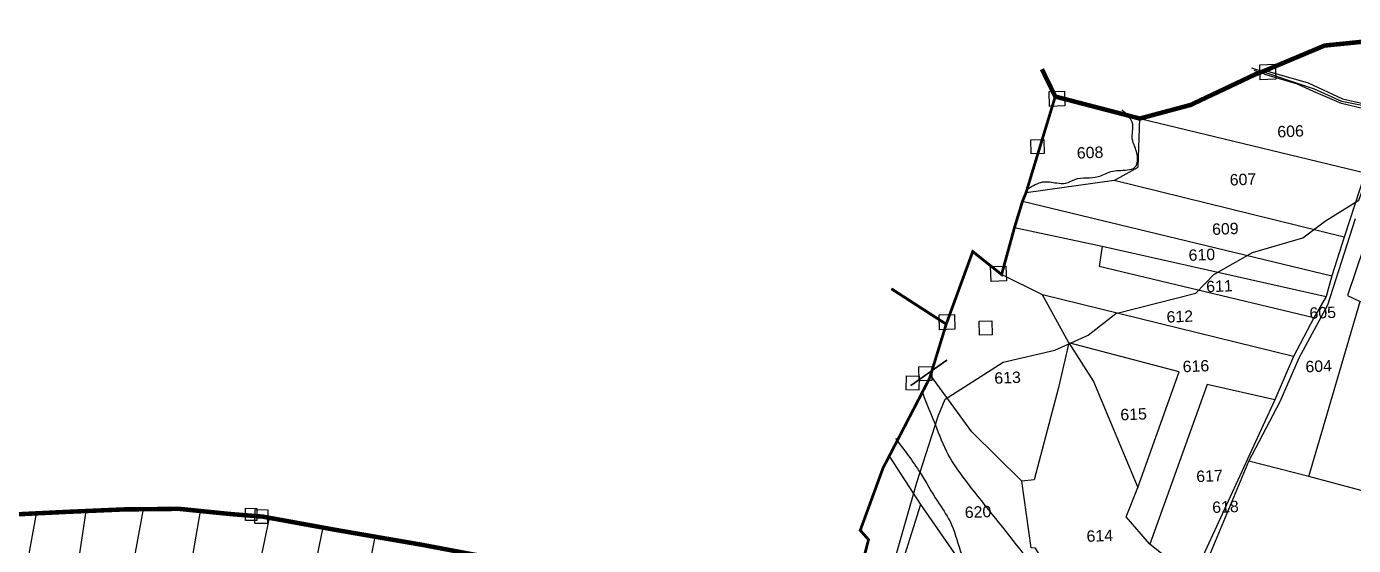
# Model space of a CAD drawing. Header units: inches. Extents: x 191726 to 254104, y 1600078 to 1621862.
# Drawn here: x 195592 to 197962, y 1616406 to 1617333 of the extents above; entities that cross this region are included whole.
import ezdxf
from ezdxf.enums import TextEntityAlignment as Align

# ---------------------------------------------------------------- set-up
doc = ezdxf.new("R2010")
doc.units = ezdxf.units.IN
doc.header["$LTSCALE"] = 15
doc.header["$MEASUREMENT"] = 0
doc.linetypes.add('ACAD_ISO02W100', pattern=[15, 12, -3])
for name, color, linetype in [('BOUNDARY', 5, 'Continuous'), ('BOUNDRY STONES', 240, 'Continuous'), ('PLOT', 7, 'Continuous'), ('PLOT NO', 7, 'Continuous'), ('PLOTS', 7, 'Continuous'), ('ROAD', 1, 'Continuous'), ('STREAM', 4, 'Continuous'), ('VILLAGE BOUNADRY STONES', 1, 'Continuous'), ('VILLAGE BOUNDARY STONES', 1, 'Continuous'), ('VILLAGE BOUNDAY', 5, 'Continuous')]:
    doc.layers.add(name, color=color, linetype=linetype)
doc.styles.get("Standard").update_dxf_attribs({"font": 'arial.ttf'})

msp = doc.modelspace()

# ---------------------------------------------------------------- linework, layer by layer
at = {"layer": 'BOUNDARY'}
msp.add_lwpolyline([(197171.1, 1616691.7), (197235.7, 1616737.1), (197171.1, 1616691.7)], dxfattribs=at)
at = {"layer": 'BOUNDRY STONES'}
for points in [[(197163.2, 1616708.8), (197185.9, 1616708.4), (197185.4, 1616683.7), (197162.8, 1616684.1)], [(195983.4, 1616472.5), (196003.3, 1616472.4), (196003.2, 1616450.8), (195983.3, 1616450.9)], [(196000.2, 1616470.2), (196022.8, 1616469.8), (196022.4, 1616445.1), (195999.7, 1616445.5)]]:
    msp.add_lwpolyline(points, close=True, dxfattribs=at)
at = {"layer": 'PLOT'}
for points in [[(197804, 1617254.2), (197880.6, 1617232), (197941.7, 1617203.4), (198031.4, 1617183.3), (198106.4, 1617175.7), (198123.3, 1617202.2), (198146.1, 1617250.4), (198188.5, 1617241), (198196.2, 1617273.4), (198155.4, 1617310.4), (198127.1, 1617332.7)], [(198024.9, 1617175.1), (197939.9, 1617195.4), (197890.1, 1617216.6), (197861.7, 1617229.7), (197807.4, 1617245.9), (197784.5, 1617254)], [(197534.3, 1617057.8), (197576.9, 1617081.7), (197579.9, 1617168.4), (197982.3, 1617071.2)], [(198024.9, 1617175.1), (197982.3, 1617071.2), (197944.8, 1616956.8), (197923, 1616887.3), (197912.5, 1616850.9), (197890.6, 1616812.6), (197854.7, 1616743.7), (197821, 1616666.2), (197675.1, 1616349.3), (197625.6, 1616234.7), (197615.3, 1616225.9)], [(197944.8, 1616956.8), (197534.3, 1617057.8), (197376.8, 1617035.9)], [(197370.6, 1617020.9), (197923, 1616887.3)], [(197356.2, 1616973.7), (197513, 1616940.7), (197912.5, 1616850.9)], [(198002.1, 1616496.9), (197881.9, 1616529), (197774.5, 1616556.8), (197830.8, 1616663.1), (197864.5, 1616741.2), (197915.7, 1616835.6), (197965.3, 1616990)], [(197994.8, 1616982.7), (197951.1, 1616852.3), (197973.3, 1616842), (198009.1, 1616832.2), (198055.3, 1616824.5), (198093.3, 1616814.8), (198112.1, 1616807.7), (198152.4, 1616947)], [(197513, 1616940.7), (197507.6, 1616904.4)], [(197890.6, 1616812.6), (197507.6, 1616904.4)], [(197675.1, 1616349.3), (197666.8, 1616353.1), (197597.8, 1616408.3), (197555.8, 1616457.3), (197576.7, 1616509.4), (197650, 1616715.9), (197453.3, 1616768), (197406.3, 1616853.9), (197333.2, 1616889.9)], [(197854.7, 1616743.7), (197406.3, 1616853.9)], [(197881.9, 1616529), (197973.3, 1616842)], [(197453.3, 1616768), (197435, 1616688.3), (197391.2, 1616523.3), (197369.3, 1616521.1)], [(197453.3, 1616768), (197497.2, 1616698.9), (197576.7, 1616509.4)], [(198104.9, 1615817.7), (198071.7, 1615875.2), (197988.7, 1615919.5), (197940.4, 1615994.5), (197861, 1616104.7), (197756.3, 1616167.1), (197632.2, 1616216), (197615.3, 1616225.9), (197602.7, 1616236.6), (197425.4, 1616348.5), (197393.6, 1616401.5), (197385.8, 1616401.7), (197369.3, 1616521.1), (197280.2, 1616609.3), (197206.4, 1616710.2)], [(197821, 1616666.2), (197700.3, 1616693.3), (197597.8, 1616408.3)], [(197132.6, 1616565.6), (197188.3, 1616479.2), (197279, 1616349), (197393.5, 1616249.9), (197454.9, 1616207.5), (197577.3, 1616137.4), (197738.4, 1616052), (197816.9, 1615985.6), (197870.3, 1615885.9)], [(197632.2, 1616216), (197703, 1616385.5), (197774.5, 1616556.8)], [(197188.3, 1616479.2), (197073.2, 1616111.5), (197053.9, 1616038), (197075.7, 1616022.9), (197084.7, 1616006.7)]]:
    msp.add_lwpolyline(points, dxfattribs=at)
at = {"layer": 'PLOTS'}
for points in [[(195800.1, 1616470.8), (195713.4, 1616000.1)], [(195609.3, 1616463.4), (195530.4, 1616031.2)], [(195630.2, 1616011.9), (195698.5, 1616467.6)], [(195817.8, 1615975.7), (195902.8, 1616467.6)], [(196025.4, 1616455.6), (195922.4, 1615961.5)], [(196021, 1615951.1), (196121.8, 1616438)], [(196214.3, 1616421.8), (196119.9, 1615936.5)]]:
    msp.add_lwpolyline(points, dxfattribs=at)
at = {"layer": 'ROAD'}
msp.add_lwpolyline([(196988.8, 1615829.8), (197069.5, 1616159.4), (197146, 1616393.6), (197182, 1616518.4), (197220.1, 1616637), (197232.3, 1616667.6), (197336.2, 1616733.6), (197428.4, 1616754.6), (197487.6, 1616781.7), (197537, 1616820.4), (197680.1, 1616856.8), (197712.4, 1616889.7), (197781.1, 1616929.2), (197871.1, 1616955.5), (197911.4, 1616985.9), (197970.9, 1617022.4), (198030.3, 1617180.8), (197940.6, 1617198.6), (197892.2, 1617220.8), (197780.2, 1617258.5)], dxfattribs=at)
at = {"layer": 'STREAM'}
for points in [[(197380, 1617042.7), (197407.1, 1617055.2), (197431.6, 1617053.4), (197447.8, 1617053.1), (197463.8, 1617059.7), (197505.7, 1617064.8), (197528.1, 1617073.6), (197557.9, 1617076.7), (197571.3, 1617081.4), (197576, 1617095.4), (197571.1, 1617117.7), (197566.6, 1617132.3), (197567.3, 1617158.6), (197547.7, 1617183.7)], [(197143.6, 1616597.3), (197188.2, 1616535.3), (197218.6, 1616485.1), (197241.1, 1616448.9), (197282.2, 1616349.9), (197331.4, 1616312.8), (197394.8, 1616260.2), (197458.7, 1616226.3), (197495.5, 1616203.6), (197573.5, 1616158.4), (197645.2, 1616119.9), (197715.3, 1616088), (197771.3, 1616049.4), (197850.3, 1615978.2), (197933.2, 1615858.1), (197978.1, 1615773.2), (198038.9, 1615662), (198077.3, 1615567), (198073.6, 1615519.8), (198018, 1615484.8), (197982.4, 1615492.1), (197908, 1615542.4), (197791.4, 1615571.9), (197726.9, 1615574.3), (197663.6, 1615624.4), (197641.7, 1615691), (197612.5, 1615741.2), (197547.8, 1615759.9), (197436.8, 1615794.5), (197378.6, 1615826.9), (197347.2, 1615883.8), (197323.2, 1615923.3), (197293.3, 1615945), (197249.8, 1615963.1), (197167.7, 1615956.7), (197125.4, 1615962.5), (197095.7, 1615991.6), (197054.3, 1616020.9), (197009.2, 1616050.7)]]:
    msp.add_spline(points, degree=3, dxfattribs=at)
msp.add_open_spline([(197920.2, 1614904.8), (197925.9, 1614905.9), (197942.7, 1614909.2), (197966.4, 1614917.2), (198009.9, 1614921.4), (198055.7, 1614937.3), (198111.5, 1614945.4), (198155.3, 1614946.9), (198195, 1614960.9), (198237.7, 1614977.6), (198274.7, 1614984.5), (198336.9, 1614978.1), (198263, 1615050.6), (198264.4, 1615104.6), (198278.9, 1615167.9), (198251.6, 1615228.2), (198240.9, 1615293.8), (198204.3, 1615352), (198205.3, 1615425.7), (198176.7, 1615499.8), (198121.5, 1615540), (198089.4, 1615580.4), (198078.5, 1615647.9), (198034.9, 1615716.5), (197989.5, 1615792.1), (197951.6, 1615867.1), (197917.3, 1615935.8), (197882.5, 1615997.5), (197844.7, 1616046.4), (197783.2, 1616083.2), (197713.1, 1616155), (197613.2, 1616219.2), (197500.3, 1616268.4), (197417.5, 1616329.9), (197348.9, 1616423.9), (197287.9, 1616495.5), (197235.1, 1616568.6), (197216.7, 1616618.5), (197200.9, 1616655.5), (197193.6, 1616675.7), (197192, 1616680.2)], degree=3, knots=[0, 0, 0, 0, 1.689878, 5.073348, 7.322631, 14.53612, 19.252728, 23.928308, 27.327752, 31.654464, 37.158478, 39.517468, 46.199966, 53.63578, 57.51862, 64.599417, 72.383165, 77.068347, 84.327881, 93.662754, 98.99388, 104.305099, 108.324464, 118.798345, 127.827198, 134.447094, 143.557928, 150.466451, 155.366781, 161.548998, 171.331692, 184.833383, 196.215861, 207.691762, 214.64681, 230.406493, 235.536009, 241.078369, 245.980751, 247.412311, 247.412311, 247.412311, 247.412311], dxfattribs=at)
at = {"layer": 'VILLAGE BOUNADRY STONES'}
for points in [[(197385.7, 1617130.6), (197408.5, 1617131), (197409, 1617105.8), (197386.1, 1617105.3)], [(197293, 1616806.8), (197315.9, 1616807.3), (197316.3, 1616782), (197293.5, 1616781.6)], [(197185.5, 1616725.2), (197208.4, 1616725.6), (197208.9, 1616700.4), (197186, 1616699.9)]]:
    msp.add_lwpolyline(points, close=True, dxfattribs=at)
at = {"layer": 'VILLAGE BOUNDARY STONES'}
for points in [[(197794.1, 1617264.4), (197821.5, 1617265.5), (197822.6, 1617238.9), (197795.1, 1617237.8)], [(197417.9, 1617216.5), (197445.3, 1617217.6), (197446.4, 1617191), (197418.9, 1617189.9)], [(197313.5, 1616904), (197340.9, 1616905.1), (197342, 1616878.5), (197314.5, 1616877.4)], [(197221.5, 1616817.7), (197249, 1616818.7), (197250, 1616792.2), (197222.6, 1616791.1)]]:
    msp.add_lwpolyline(points, close=True, dxfattribs=at)
at = {"layer": 'VILLAGE BOUNDAY', "linetype": 'ACAD_ISO02W100', "ltscale": 0.2}
for points, const_width in [([(197405.2, 1617256.6), (197429, 1617207.7), (197579.9, 1617168.4), (197670.9, 1617192.8), (197786, 1617247.2), (197807.2, 1617255.5), (197909.9, 1617298.7), (198057.1, 1617313.6)], 8), ([(197204.8, 1616705), (197204.8, 1616705), (197234.3, 1616801.2), (197136.3, 1616864.5), (197234.3, 1616801.2), (197281.7, 1616930.9), (197333.2, 1616889.9), (197356.2, 1616973.7), (197370.6, 1617020.9), (197376.8, 1617035.9), (197429, 1617207.7)], 5), ([(197204.8, 1616705), (197121.4, 1616544.1), (197080.8, 1616433.1), (197095.6, 1616416.6), (197028.2, 1616157.5)], 5), ([(197204.8, 1616705), (197121.4, 1616544.1), (197080.8, 1616433.1), (197095.6, 1616416.6), (197029.1, 1616156.3)], 5)]:
    msp.add_lwpolyline(points, dxfattribs=dict(at, const_width=const_width))
at = {"layer": 'VILLAGE BOUNDAY', "color": 5, "linetype": 'ACAD_ISO02W100', "ltscale": 0.2, "const_width": 8}
msp.add_lwpolyline([(197011.7, 1616156.3), (196957.4, 1616195), (196884.1, 1616234.2), (196810.1, 1616270), (196690.3, 1616303.7), (196621.1, 1616321.4), (196551.2, 1616342.4), (196504.9, 1616355.2), (196421.9, 1616384), (196297.2, 1616407.5), (196142, 1616434.3), (196014.1, 1616457.6), (195958, 1616462.1), (195864.2, 1616471.5), (195765.5, 1616470.5), (195663.8, 1616466.1), (195600.4, 1616463), (195536.8, 1616459.8)], dxfattribs=at)

# ---------------------------------------------------------------- texts
at = {"layer": 'PLOT NO'}
for s, p in [('606', (197849.2, 1617145.7)), ('608', (197491.2, 1617107.7)), ('607', (197764.2, 1617059.8)), ('609', (197732.7, 1616971.6)), ('610', (197690.8, 1616925.3)), ('611', (197722.2, 1616869.2)), ('612', (197651.4, 1616815)), ('605', (197906.6, 1616821.8)), ('616', (197680.2, 1616726.4)), ('604', (197899.4, 1616726.2)), ('613', (197343.9, 1616705.8)), ('615', (197568.9, 1616640.5)), ('617', (197704.5, 1616530.3)), ('620', (197291.1, 1616466)), ('618', (197732.9, 1616475.1)), ('614', (197508.5, 1616423.5))]:
    msp.add_text(s, height=20.34, rotation=2.2624, dxfattribs=at).set_placement(p, align=Align.MIDDLE_CENTER)

doc.saveas('drawing.dxf')
